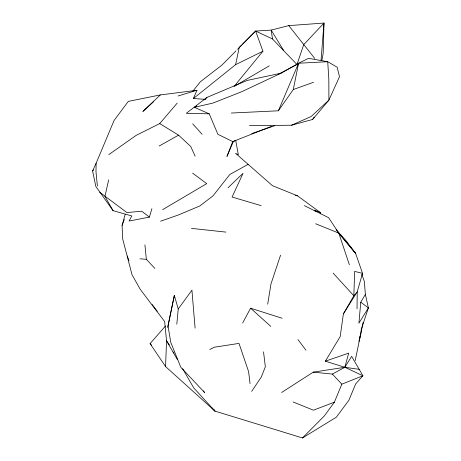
<?xml version="1.0" encoding="UTF-8"?>
<svg xmlns="http://www.w3.org/2000/svg" width="461" height="461" viewBox="0 0 461 461"><rect width="100%" height="100%" fill="white"/><g stroke="black" fill="none" stroke-linecap="round" stroke-linejoin="round"><path stroke-width="0.69" d="M205.347 99.34L193.378 98.533L196.985 90.27L160.319 94.931L128.302 101.391L114.074 120.482L96.101 163.28L95.997 171.93L97.392 186.019M357.027 308.766L357.217 291.825L362.53 273.356L355.61 253.348L346.027 240.7L336.144 229.711M281.636 392.495L313.261 372.136L332.358 374.084L344.84 367.284L351.645 356.376L362.922 375.773L355.696 383.869L348.873 400.286L336.323 417.211L302.485 437.95L214.976 411.103L165.562 366.564L166.542 340.817L164.669 321.588L140.23 289.324L132.03 274.768L122.632 238.683L122.09 225.458L124.297 219.465M358.912 341.434L360.6 333.989M321.058 60.028L324.002 23.05L288.759 25.62L271.16 30.098L255.625 31.054L239.224 47.42L235.623 64.638L193.378 98.533M363.141 322.36L355.195 360.611M365.377 294.377L360.761 302.197L358.906 323.196L368.379 307.908L365.377 294.377L364.328 281.36L362.018 274.802M176.799 324.192L178.24 308.968L174.339 295.403L168.006 325.829L170.766 342.396L180.798 367.238L204.615 392.536L203.301 390.847M343.387 313.901L357.217 291.825L353.835 295.783L343.387 313.901L340.178 336.599L325.351 361.176L344.84 367.284L362.922 375.773L341.826 384.157L334.369 402.217L324.337 415.926L302.485 437.95M267.685 304.191L270.97 283.976L280.565 255.158M321.824 60.472L323.161 53.551L324.002 23.05L303.69 44.694L296.993 64.517L278.698 74.106M231.295 113.031L278.363 110.796L293.3 89.52L298.584 63.226L308.559 58.34L327.713 61.711L337.158 67.22L339.492 76.71L328.912 100.118L312.581 119.48L291.531 125.219L249.493 125.68M167.683 327.604L174.339 295.403M108.658 179.836L104.958 196.38L113.083 210.689L131.783 215.932L129.068 221.044L149.376 217.114L151.905 208.677M125.144 214.394L122.09 225.458M359.309 339.849L360.738 334.381L361.257 329.396L368.379 307.908L360.761 302.197M313.261 372.136L344.84 367.284L348.695 353.114L325.351 361.176M278.363 110.796L298.584 63.226L327.713 61.711L328.826 78.958L328.912 100.118L311.152 116.524L291.531 125.219M235.502 140.375L233.226 141.821L226.95 156.481L232.672 141.642L271.829 126.193M113.083 210.689L95.779 186.33L92.621 170.95L96.101 163.28M361.735 275.033L362.53 273.356L354.659 271.402L353.835 295.783L333.13 273.114M242.659 322.988L250.577 308.202L282.132 318.257M251.683 391.337L261.37 376.914L265.34 366.772L263.525 351.835M312.581 119.48L314.189 117.106M178.24 308.968L191.92 290.159L195.101 328.157M192.813 91.232L200.299 81.822L221.995 65.036L236.049 50.831M92.621 170.95L93.502 169.855M242.572 44.239L255.625 31.054L262.908 51.234L234.061 86.455L269.293 65.86M108.75 154.648L136.214 135.344L159.725 123.577L177.18 103.137M165.562 366.564L150.067 343.595L165.493 326.036M204.58 99.881L206.943 97.404L247.229 80.421L281.101 73.201L298.584 63.226M237.553 49.31L241.57 45.253M228.068 187.731L243.039 173.313L232.085 197.037L261.087 205.635M160.319 94.931L142.87 111.447L153.744 101.587M233.226 141.821L217.915 134.318L209.219 113.832L186.284 113.297L206.943 97.404M162.572 209.692L206.724 183.634L192.646 173.169M209.219 113.832L194.409 107.321L196.697 105.995M159.16 146.033L178.591 135.154L190.745 146.5L195.147 156.21M320.666 213.916L320.349 212.527L297.483 195.821L272.445 185.668L248.139 164.341L229.843 174.46L212.994 195.89L199.792 205.969L178.626 214.884L160.584 221.222M209.755 349.547L214.227 347.225L239 343.399L248.588 371.583L250.046 383.61M235.623 64.638L262.908 51.234M281.101 73.201L241.276 91.906L212.878 103.091L194.409 107.321M334.369 402.217L313.411 410.186L293.121 401.98M293.3 89.52L313.543 82.3M251.66 133.65L274.664 125.732M178.061 95.974L196.985 90.27M139.988 258.8L146.339 259.307L154.884 268.44M191.471 228.379L225.867 232.102M295.403 195.545L297.483 195.821M344.84 367.284L359.177 369.347M315.601 223.741L338.8 233.116L355.61 253.348L337.844 232.067M320.349 212.527L314.569 210.17L315.289 211.409M255.625 31.054L272.509 38.972L296.993 64.517M304.346 205.629L328.601 217.673L338.8 233.116L349.369 264.793M159.725 123.577L178.591 135.154M149.376 217.114L141.758 211.23L126.867 212.55L99.634 192.179M248.139 164.341L235.542 153.282L238.314 154.758L235.704 140.282M250.577 308.202L270.786 326.382M157.236 311.238L152.13 304.508M150.067 343.595L151.548 345.139M211.507 407.495L214.976 411.103L213.754 409.333M332.358 374.084L341.826 384.157M214.976 411.103L193.753 387.949L182.654 368.725M192.715 123.807L202.143 134.335M314.817 58.524L288.759 25.62M173.088 351.933L173.964 353.057M297.933 339.544L305.966 350.193M169.389 344.949L166.542 340.817L177.283 359.419M283.584 50.376L271.16 30.098L272.509 38.972M127.259 255.988L128.965 260.603M144.927 244.872L146.339 259.307M360.375 334.041L360.496 335.424"/></g></svg>
